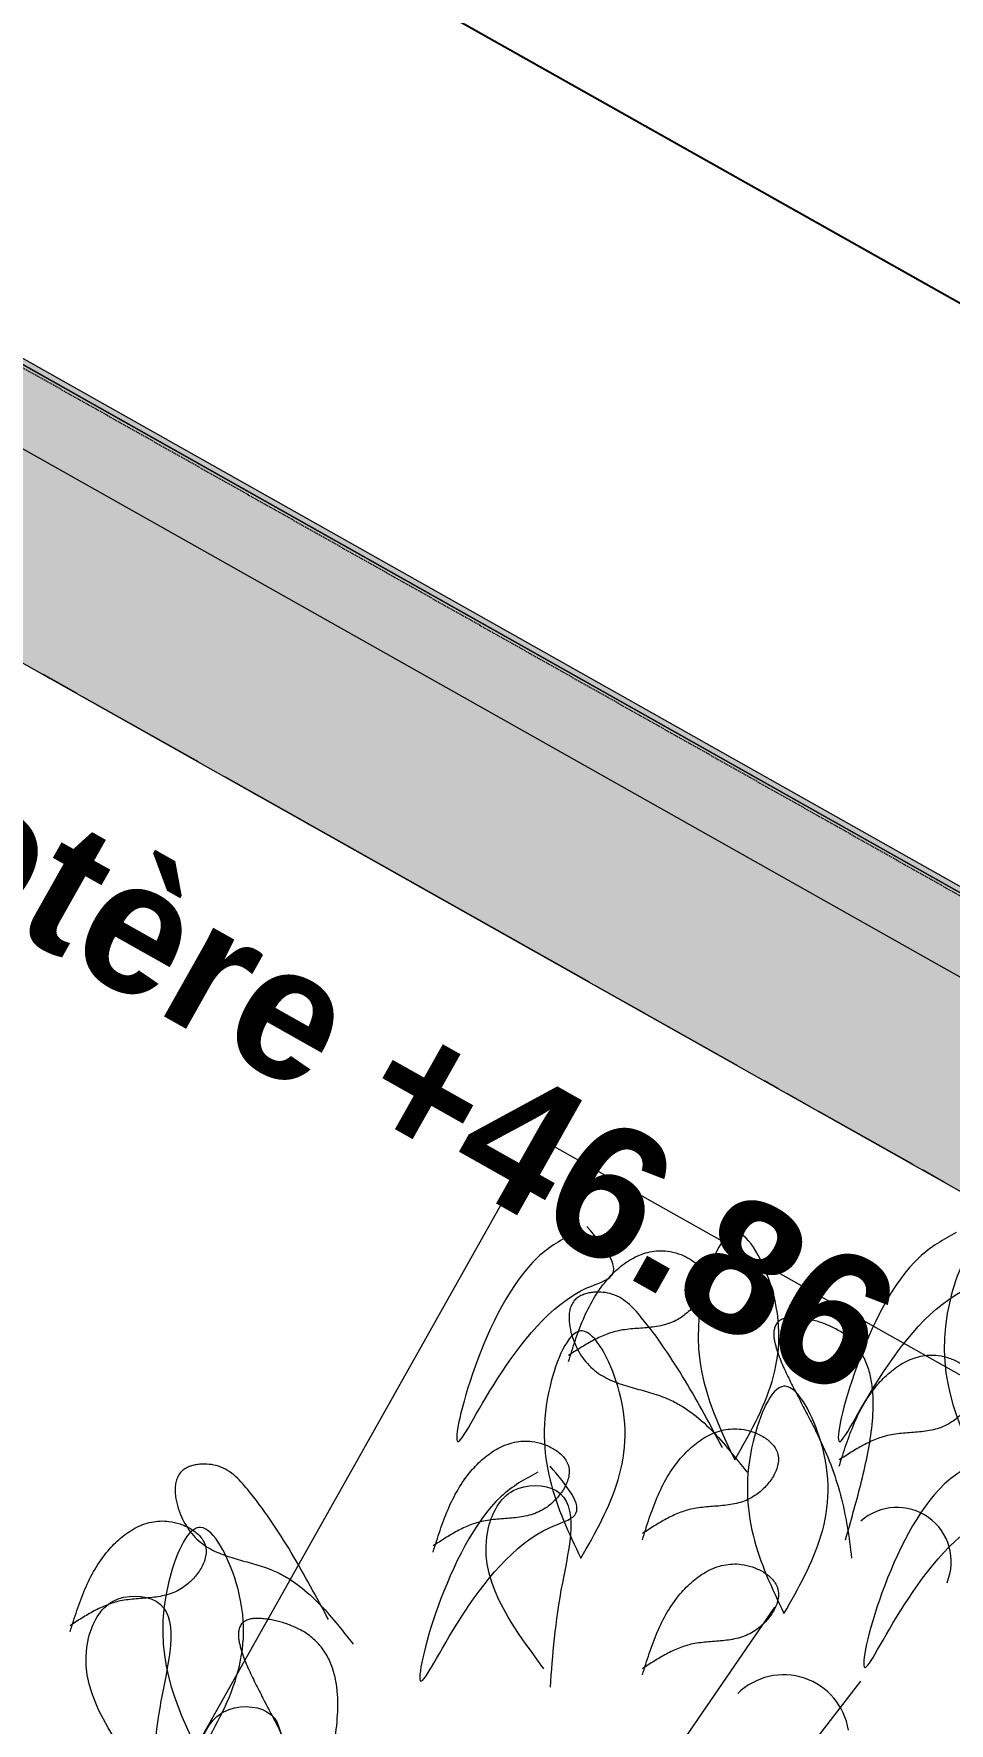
# Model space of a CAD drawing. Header units: millimetres. Extents: x 139864 to 546726, y 40253 to 3921401762.
# Drawn here: x 274969 to 276217, y 92507 to 94809 of the extents above; entities that cross this region are included whole.
import ezdxf

# ---------------------------------------------------------------- set-up
doc = ezdxf.new("R2010")
doc.units = ezdxf.units.MM
doc.linetypes.add('Démoli', pattern=[2.812, 1.875, -0.937])
for name, color, linetype, lineweight in [('AS-24_TRES-FIN', 9, 'Continuous', 9), ('AS-29_DEMOLITION', 5, 'Démoli', 13), ('AS-30_COTE-1', 1, 'Continuous', 5), ('AS-31_TXT-1', 32, 'Continuous', 5), ('AS-41_SANITAIRES', 9, 'Continuous', 9), ('AS-42_VEGETATION', 9, 'Continuous', 9)]:
    doc.layers.add(name, color=color, linetype=linetype, lineweight=lineweight)
doc.styles.add('Arial_B_5', font='arialbd.ttf', dxfattribs={"height": 180})
doc.styles.add('Trebuchet MS_2', font='trebuc.ttf', dxfattribs={"height": 165})
doc.dimstyles.new('Cotes_linéaires', dxfattribs={"dimscale": 304.8, "dimtxt": 170.1069, "dimasz": 0.615157, "dimexe": 0.492126, "dimexo": 0.0625, "dimgap": 0.049213, "dimtad": 1, "dimdec": 0, "dimlfac": 0.1, "dimzin": 0, "dimdsep": 46, "dimtxsty": 'Trebuchet MS_2', "dimblk1": 'OBLIQUE', "dimblk2": 'OBLIQUE', "dimsah": 1, "dimcen": 0.09, "dimdle": 0.246063, "dimazin": 0, "dimtfac": 1, "dimtdec": 4, "dimtix": 1, "dimtmove": 0, "dimatfit": 3, "dimfxl": 0, "dimtvp": 1, "dimtolj": 1, "dimtzin": 0, "dimarcsym": 0})

# ---------------------------------------------------------------- blocks, each defined once
blk = doc.blocks.new('Bamboo_powder_1_ - Bamboo_powder_1_-579570-12_ Niveau 12 -  BAT BUREAUX')
at = {"layer": 'AS-42_VEGETATION', "color": 8}
for p, q in [((-194.8, 197), (23.2, 515.1)), ((-27.1, 197), (140.6, 414.6))]:
    blk.add_line(p, q, dxfattribs=at)
for centre, radius, start, end in [((189.9, 577.3), 73.9, 337.1115, 131.9159), ((35.3, 333.5), 89.6, 9.075, 134.1203)]:
    blk.add_arc(centre, radius, start, end, dxfattribs=at)
for points, knots in [([(-249.3, 1025.6), (-266.5, 1016.2), (-361.5, 964.6), (-465.5, 566.6), (-322.7, 929.1), (-176.3, 967.5), (-210.1, 1007.4), (-232.6, 1033.9)], [0, 0, 0, 0, 68.487845, 378.701334, 688.629593, 731.112627, 815.982069, 815.982069, 815.982069, 815.982069]), ([(-29.5, 1025.6), (-30.1, 1025.6), (-48.5, 1025.7), (-108.4, 878), (-63.9, 784.5), (-31.3, 715.9)], [370.894655, 370.894655, 370.894655, 370.894655, 374.291113, 471.989835, 741.78931, 741.78931, 741.78931, 741.78931]), ([(-31.3, 715.9), (8.3, 785), (62.5, 879.2), (-11.3, 1024.2), (-29.5, 1025.6)], [0, 0, 0, 0, 271.634227, 370.894655, 370.894655, 370.894655, 370.894655]), ([(270.5, 1025.6), (253.4, 1016.2), (158.4, 964.6), (54.4, 566.6), (197.2, 929.1), (343.5, 967.5), (309.8, 1007.4), (287.3, 1033.9)], [0, 0, 0, 0, 68.487845, 378.701334, 688.629593, 731.112627, 815.982069, 815.982069, 815.982069, 815.982069]), ([(-257.7, 849.8), (-254.7, 859.6), (-248.6, 879.2), (-238, 908), (-224.4, 935.6), (-208, 959.1), (-189.6, 977.9), (-169.9, 991.9), (-151, 999.2), (-135, 1001.2), (-121.8, 1000.7), (-107.8, 997.4), (-93.5, 991), (-83, 983.3), (-76.5, 975), (-73.6, 969), (-72.5, 963.6), (-72.1, 957.8), (-73.6, 947.6), (-79.8, 934.4), (-88.8, 923), (-97.3, 915.1), (-104.8, 909.4), (-113.8, 904.4), (-127.5, 899.2), (-145.6, 896.2), (-167.5, 894.9), (-185.2, 893.2), (-198.5, 889.7), (-210.6, 885.5), (-225.1, 878.5), (-241.6, 868.7), (-252.3, 861.7), (-257.7, 858.2)], [0, 0, 0, 0, 0.114208, 0.228417, 0.342625, 0.456833, 0.546121, 0.635408, 0.724695, 0.769339, 0.813983, 0.87156, 0.929136, 0.986713, 1.015502, 1.04429, 1.06037, 1.076449, 1.108609, 1.172927, 1.237245, 1.269405, 1.301564, 1.342298, 1.383031, 1.464499, 1.545966, 1.627434, 1.663149, 1.698864, 1.770294, 1.841724, 1.913154, 1.913154, 1.913154, 1.913154]), ([(305.9, 1008.8), (305.3, 1008.9), (286.9, 1008.9), (227, 861.2), (271.5, 767.8), (304.1, 699.2)], [370.894655, 370.894655, 370.894655, 370.894655, 374.291112, 471.989834, 741.78931, 741.78931, 741.78931, 741.78931]), ([(-48.1, 732.7), (-64.5, 763.4), (-97.5, 825), (-138.9, 887), (-167.3, 920.6), (-177, 930.1), (-188.2, 937.9), (-200.8, 942.9), (-211.7, 944.6), (-220.4, 944.7), (-226.8, 944.1), (-233.2, 942.8), (-239.4, 940.6), (-245.2, 937.4), (-250.3, 932.9), (-254.1, 926.8), (-256.4, 919.5), (-257.2, 912.1), (-256.9, 902.2), (-254.7, 890), (-250.2, 876.2), (-244.1, 863.6), (-236.7, 852.2), (-227.6, 842), (-214, 831.1), (-195, 821.7), (-171.2, 814.4), (-147.2, 808), (-125.4, 801), (-106.8, 791.7), (-85.8, 777.9), (-62.4, 757), (-37.7, 728.7), (-22.3, 709), (-14.5, 699.2)], [0, 0, 0, 0, 0.389406, 0.778812, 0.829321, 0.879831, 0.93034, 0.98085, 1.028865, 1.052873, 1.076881, 1.100889, 1.124897, 1.148904, 1.172912, 1.200489, 1.228066, 1.255643, 1.28322, 1.338374, 1.393528, 1.444017, 1.494505, 1.544994, 1.595482, 1.68786, 1.780238, 1.872615, 1.964993, 2.034763, 2.104532, 2.244072, 2.383611, 2.52315, 2.52315, 2.52315, 2.52315]), ([(119.6, 607.1), (126.8, 632.1), (137.6, 669.7), (149.5, 720.4), (156, 758.9), (158.2, 791.5), (156.3, 817.5), (152.5, 836.7), (145.6, 855.1), (135.1, 871.7), (121.1, 885.6), (107.8, 894), (97.1, 899), (89.8, 901.9), (82.3, 904.4), (74.7, 906.5), (67, 908.1), (60.5, 909.1), (55.3, 909.7), (51.3, 910), (47.4, 910.1), (42.8, 910), (37.7, 909.2), (33, 907.5), (29.5, 905.4), (27.3, 903.6), (25.4, 901.4), (24, 898.8), (23, 896.1), (22.4, 893.1), (22, 890.2), (21.9, 886.2), (22.3, 881.4), (23.4, 875.7), (24.9, 870.1), (27.1, 862.7), (30.4, 853.6), (34.9, 842.9), (41.4, 828.8), (50.1, 811.5), (60.8, 790.9), (71.6, 770.3), (85.2, 743.6), (100.2, 709.8), (113.6, 668.2), (122.5, 625.4), (126.2, 596.5), (128, 582)], [0, 0, 0, 0, 0.290418, 0.435628, 0.580837, 0.726046, 0.798651, 0.871255, 0.94386, 1.016464, 1.089069, 1.161674, 1.190957, 1.22024, 1.249524, 1.278807, 1.308091, 1.337374, 1.352016, 1.366658, 1.3813, 1.395941, 1.417523, 1.439104, 1.449895, 1.460686, 1.471477, 1.482267, 1.493058, 1.503849, 1.51464, 1.52543, 1.547012, 1.568593, 1.590175, 1.611756, 1.654919, 1.698082, 1.741245, 1.827571, 1.913898, 2.000224, 2.08655, 2.248995, 2.411441, 2.573886, 2.736332, 2.736332, 2.736332, 2.736332]), ([(-239.1, 891.7), (-239.7, 891.7), (-258.1, 891.8), (-318, 744.1), (-273.6, 650.6), (-240.9, 582)], [370.894655, 370.894655, 370.894655, 370.894655, 374.291112, 471.989834, 741.78931, 741.78931, 741.78931, 741.78931]), ([(-240.9, 582), (-201.3, 651.1), (-147.2, 745.3), (-221, 890.3), (-239.1, 891.7)], [0, 0, 0, 0, 271.634227, 370.894655, 370.894655, 370.894655, 370.894655]), ([(111.2, 707.6), (114.3, 717.3), (120.4, 736.9), (131, 765.7), (144.5, 793.4), (160.9, 816.8), (179.4, 835.6), (199.1, 849.6), (217.9, 856.9), (233.9, 859), (247.2, 858.4), (261.2, 855.1), (275.4, 848.7), (285.9, 841), (292.4, 832.8), (295.3, 826.7), (296.5, 821.4), (296.8, 815.5), (295.4, 805.3), (289.1, 792.1), (280.1, 780.7), (271.7, 772.8), (264.1, 767.1), (255.2, 762.1), (241.4, 756.9), (223.3, 753.9), (201.5, 752.7), (183.7, 750.9), (170.4, 747.5), (158.3, 743.2), (143.8, 736.2), (127.3, 726.4), (116.6, 719.4), (111.2, 715.9)], [0, 0, 0, 0, 0.114208, 0.228417, 0.342625, 0.456833, 0.546121, 0.635408, 0.724695, 0.769339, 0.813983, 0.87156, 0.929136, 0.986713, 1.015502, 1.04429, 1.06037, 1.076449, 1.108609, 1.172927, 1.237245, 1.269405, 1.301564, 1.342298, 1.383031, 1.464499, 1.545966, 1.627434, 1.663149, 1.698864, 1.770294, 1.841724, 1.913154, 1.913154, 1.913154, 1.913154]), ([(37.6, 816.3), (37, 816.4), (18.6, 816.5), (-41.3, 668.8), (3.1, 575.3), (35.8, 506.7)], [370.894655, 370.894655, 370.894655, 370.894655, 374.291113, 471.989835, 741.78931, 741.78931, 741.78931, 741.78931]), ([(35.8, 506.7), (75.4, 575.7), (129.5, 670), (55.7, 815), (37.6, 816.3)], [0, 0, 0, 0, 271.634227, 370.894655, 370.894655, 370.894655, 370.894655]), ([(-442.2, 590.4), (-439.1, 600.2), (-433, 619.7), (-422.4, 648.6), (-408.9, 676.2), (-392.5, 699.6), (-374, 718.4), (-354.3, 732.4), (-335.5, 739.8), (-319.5, 741.8), (-306.3, 741.2), (-292.2, 737.9), (-278, 731.6), (-267.5, 723.8), (-261, 715.6), (-258.1, 709.5), (-256.9, 704.2), (-256.6, 698.4), (-258.1, 688.1), (-264.3, 674.9), (-273.3, 663.6), (-281.8, 655.6), (-289.3, 649.9), (-298.2, 644.9), (-312, 639.8), (-330.1, 636.8), (-351.9, 635.5), (-369.7, 633.7), (-383, 630.3), (-395.1, 626), (-409.6, 619.1), (-426.1, 609.3), (-436.8, 602.3), (-442.2, 598.8)], [0, 0, 0, 0, 0.114208, 0.228417, 0.342625, 0.456833, 0.546121, 0.635408, 0.724695, 0.769339, 0.813983, 0.87156, 0.929136, 0.986713, 1.015502, 1.04429, 1.06037, 1.076449, 1.108609, 1.172927, 1.237245, 1.269405, 1.301564, 1.342298, 1.383031, 1.464499, 1.545966, 1.627434, 1.663149, 1.698864, 1.770294, 1.841724, 1.913154, 1.913154, 1.913154, 1.913154]), ([(-157.1, 607.1), (-154, 616.9), (-148, 636.4), (-137.3, 665.3), (-123.8, 692.9), (-107.4, 716.4), (-89, 735.2), (-69.2, 749.2), (-50.4, 756.5), (-34.4, 758.5), (-21.2, 758), (-7.1, 754.7), (7.1, 748.3), (17.6, 740.6), (24.1, 732.3), (27, 726.3), (28.2, 720.9), (28.5, 715.1), (27, 704.9), (20.8, 691.7), (11.8, 680.3), (3.3, 672.4), (-4.2, 666.7), (-13.1, 661.7), (-26.9, 656.5), (-45, 653.5), (-66.8, 652.2), (-84.6, 650.4), (-97.9, 647), (-110, 642.8), (-124.5, 635.8), (-141, 626), (-151.7, 619), (-157.1, 615.5)], [0, 0, 0, 0, 0.114208, 0.228417, 0.342625, 0.456833, 0.546121, 0.635408, 0.724695, 0.769339, 0.813983, 0.87156, 0.929136, 0.986713, 1.015502, 1.04429, 1.06037, 1.076449, 1.108609, 1.172927, 1.237245, 1.269405, 1.301564, 1.342298, 1.383031, 1.464499, 1.545966, 1.627434, 1.663149, 1.698864, 1.770294, 1.841724, 1.913154, 1.913154, 1.913154, 1.913154]), ([(304.2, 716), (287.1, 706.7), (192.7, 655.4), (89.3, 259.8), (231.3, 620.1), (376.7, 658.3), (343.2, 697.9), (320.9, 724.3)], [0, 0, 0, 0, 68.487845, 378.701333, 688.629593, 731.112626, 815.982069, 815.982069, 815.982069, 815.982069]), ([(-584.7, 498.3), (-601.2, 529.1), (-634.1, 590.7), (-675.5, 652.7), (-703.9, 686.3), (-713.7, 695.8), (-724.9, 703.6), (-737.4, 708.6), (-748.4, 710.2), (-757, 710.3), (-763.5, 709.8), (-769.8, 708.4), (-776.1, 706.3), (-781.8, 703.1), (-786.9, 698.6), (-790.7, 692.4), (-793, 685.2), (-793.8, 677.8), (-793.6, 667.9), (-791.4, 655.6), (-786.8, 641.9), (-780.8, 629.2), (-773.3, 617.9), (-764.2, 607.7), (-750.7, 596.7), (-731.6, 587.4), (-707.8, 580), (-683.8, 573.7), (-662.1, 566.6), (-643.4, 557.3), (-622.5, 543.6), (-599.1, 522.6), (-574.3, 494.4), (-558.9, 474.7), (-551.2, 464.8)], [0, 0, 0, 0, 0.389406, 0.778812, 0.829321, 0.879831, 0.93034, 0.98085, 1.028865, 1.052873, 1.076881, 1.100889, 1.124897, 1.148904, 1.172912, 1.200489, 1.228066, 1.255643, 1.28322, 1.338374, 1.393528, 1.444017, 1.494505, 1.544994, 1.595482, 1.68786, 1.780238, 1.872615, 1.964993, 2.034763, 2.104532, 2.244072, 2.383611, 2.52315, 2.52315, 2.52315, 2.52315]), ([(-299.6, 699.2), (-316.8, 689.8), (-411.8, 638.2), (-515.8, 240.2), (-373, 602.7), (-226.6, 641.1), (-260.4, 681), (-282.9, 707.6)], [0, 0, 0, 0, 68.487845, 378.701333, 688.629593, 731.112627, 815.982069, 815.982069, 815.982069, 815.982069]), ([(-291.2, 431.4), (-337.4, 493.5), (-396.9, 573.7), (-341.6, 684.2), (-234.9, 681.8), (-273.9, 531.4), (-279.8, 449.7), (-282.9, 406.3)], [0, 0, 0, 0, 234.323456, 302.761392, 369.283026, 511.876369, 674.239163, 674.239163, 674.239163, 674.239163]), ([(-936.9, 481.6), (-933.8, 491.4), (-927.8, 510.9), (-917.1, 539.8), (-903.6, 567.4), (-887.2, 590.8), (-868.8, 609.6), (-849.1, 623.6), (-830.2, 631), (-814.2, 633), (-801, 632.4), (-786.9, 629.1), (-772.7, 622.8), (-762.2, 615), (-755.7, 606.8), (-752.8, 600.7), (-751.6, 595.4), (-751.3, 589.6), (-752.8, 579.3), (-759, 566.1), (-768, 554.8), (-776.5, 546.8), (-784, 541.1), (-792.9, 536.1), (-806.7, 531), (-824.8, 528), (-846.6, 526.7), (-864.4, 524.9), (-877.7, 521.5), (-889.8, 517.2), (-904.3, 510.3), (-920.8, 500.5), (-931.5, 493.5), (-936.9, 490)], [0, 0, 0, 0, 0.114208, 0.228417, 0.342625, 0.456833, 0.546121, 0.635408, 0.724695, 0.769339, 0.813983, 0.87156, 0.929136, 0.986713, 1.015502, 1.04429, 1.06037, 1.076449, 1.108609, 1.172927, 1.237245, 1.269405, 1.301564, 1.342298, 1.383031, 1.464499, 1.545966, 1.627434, 1.663149, 1.698864, 1.770294, 1.841724, 1.913154, 1.913154, 1.913154, 1.913154]), ([(-759, 623.9), (-759.6, 623.9), (-778, 624), (-837.9, 476.3), (-793.4, 382.8), (-760.8, 314.2)], [370.894655, 370.894655, 370.894655, 370.894655, 374.291112, 471.989834, 741.78931, 741.78931, 741.78931, 741.78931]), ([(-760.8, 314.2), (-721.2, 383.2), (-667, 477.5), (-740.8, 622.5), (-759, 623.9)], [0, 0, 0, 0, 271.634227, 370.894655, 370.894655, 370.894655, 370.894655]), ([(-157.1, 423), (-154, 432.8), (-148, 452.3), (-137.3, 481.2), (-123.8, 508.8), (-107.4, 532.2), (-89, 551.1), (-69.2, 565), (-50.4, 572.4), (-34.4, 574.4), (-21.2, 573.9), (-7.1, 570.5), (7.1, 564.2), (17.6, 556.5), (24.1, 548.2), (27, 542.2), (28.2, 536.8), (28.5, 531), (27, 520.7), (20.8, 507.5), (11.8, 496.2), (3.3, 488.2), (-4.2, 482.5), (-13.1, 477.6), (-26.9, 472.4), (-45, 469.4), (-66.8, 468.1), (-84.6, 466.3), (-97.9, 462.9), (-110, 458.6), (-124.5, 451.7), (-141, 441.9), (-151.7, 434.9), (-157.1, 431.4)], [0, 0, 0, 0, 0.114208, 0.228417, 0.342625, 0.456833, 0.546121, 0.635408, 0.724695, 0.769339, 0.813983, 0.87156, 0.929136, 0.986713, 1.015502, 1.04429, 1.06037, 1.076449, 1.108609, 1.172927, 1.237245, 1.269405, 1.301564, 1.342298, 1.383031, 1.464499, 1.545966, 1.627434, 1.663149, 1.698864, 1.770294, 1.841724, 1.913154, 1.913154, 1.913154, 1.913154]), ([(-836.3, 280.7), (-882.4, 342.8), (-941.9, 423.1), (-886.6, 533.5), (-779.9, 531.2), (-818.9, 380.7), (-824.8, 299.1), (-827.9, 255.6)], [0, 0, 0, 0, 234.323456, 302.761392, 369.283025, 511.876369, 674.239163, 674.239163, 674.239163, 674.239163]), ([(-609.9, 197), (-602.7, 222.1), (-591.9, 259.6), (-580, 310.3), (-573.5, 348.8), (-571.3, 381.4), (-573.2, 407.4), (-577, 426.6), (-583.8, 445), (-594.4, 461.7), (-608.4, 475.5), (-621.7, 483.9), (-632.3, 488.9), (-639.7, 491.8), (-647.2, 494.3), (-654.8, 496.4), (-662.5, 498), (-669, 499), (-674.2, 499.6), (-678.1, 499.9), (-682.1, 500), (-686.7, 499.9), (-691.8, 499.1), (-696.5, 497.4), (-699.9, 495.3), (-702.2, 493.5), (-704.1, 491.3), (-705.5, 488.7), (-706.5, 486), (-707.1, 483.1), (-707.4, 480.1), (-707.6, 476.2), (-707.1, 471.3), (-706.1, 465.6), (-704.6, 460), (-702.4, 452.6), (-699.1, 443.5), (-694.6, 432.8), (-688.1, 418.7), (-679.4, 401.4), (-668.7, 380.8), (-657.9, 360.3), (-644.3, 333.5), (-629.3, 299.7), (-615.9, 258.1), (-607, 215.3), (-603.3, 186.4), (-601.5, 171.9)], [0, 0, 0, 0, 0.290418, 0.435628, 0.580837, 0.726046, 0.798651, 0.871255, 0.94386, 1.016464, 1.089069, 1.161674, 1.190957, 1.22024, 1.249524, 1.278807, 1.308091, 1.337374, 1.352016, 1.366658, 1.3813, 1.395941, 1.417523, 1.439104, 1.449895, 1.460686, 1.471477, 1.482267, 1.493058, 1.503849, 1.51464, 1.52543, 1.547012, 1.568593, 1.590175, 1.611756, 1.654919, 1.698082, 1.741245, 1.827571, 1.913898, 2.000224, 2.08655, 2.248995, 2.411441, 2.573886, 2.736332, 2.736332, 2.736332, 2.736332]), ([(-685.3, 130.1), (-731.4, 192.2), (-791, 272.4), (-735.7, 382.9), (-629, 380.5), (-668, 230.1), (-673.8, 148.4), (-677, 105)], [0, 0, 0, 0, 234.323456, 302.761391, 369.283025, 511.876369, 674.239163, 674.239163, 674.239163, 674.239163])]:
    blk.add_open_spline(points, degree=3, knots=knots, dxfattribs=at)
blk = doc.blocks.new('Appareils sanitaires 11 - Appareils sanitaires 1-9524855-12_ Niveau 12 -  BAT BUREAUX')
at = {"layer": 'AS-41_SANITAIRES'}
for p, q in [((531505.8, 91704), (530105.8, 91704)), ((531505.8, 90304), (531505.8, 91704))]:
    blk.add_line(p, q, dxfattribs=at)
blk = doc.blocks.new('corniche2 - corniche-9525258-12_ Niveau 12 -  BAT BUREAUX')
at = {"layer": 'AS-41_SANITAIRES'}
for points in [[(532644.4, 92851.9), (532647.9, 92858.2), (522702.2, 98461.2), (522709.4, 98448.8), (532436.8, 92968.9)], [(532472.5, 92546.9), (532492.7, 92582.6), (532492.7, 92765), (532570.7, 92721.1), (532644.4, 92851.9), (522709.4, 98448.8), (523060.3, 97849.3), (529308.1, 94329.6), (529323.6, 94366.1), (529497.9, 94268), (529478.5, 94233.6), (532436.8, 92567)]]:
    blk.add_hatch(color=256, dxfattribs=at).paths.add_polyline_path(points, flags=0)
h = blk.add_hatch(color=256, dxfattribs=at)
h.paths.add_polyline_path([(532456.8, 92551.1), (532470.9, 92544), (532472.5, 92546.9), (529478.5, 94233.6), (529476.5, 94230.1), (529549.3, 94188.9), (532454.2, 92552.6)], flags=0)
h.paths.add_polyline_path([(524787.2, 96876.4), (524787.2, 96876.4), (524774.7, 96881.3)], flags=0)
h.paths.add_polyline_path([(529306.5, 94325.8), (529308.1, 94329.6), (523059.5, 97849.7), (523063.7, 97842.6), (525394.3, 96529.7), (525486.3, 96477.8), (529306.1, 94326)], flags=0)
for p, q in [((532647.9, 92858.2), (522702.2, 98461.2)), ((532644.4, 92851.9), (522709.4, 98448.8)), ((529476.4, 94229.9), (532470.4, 92543.2)), ((529999.4, 93935.4), (530008.5, 93930.2)), ((530045.3, 93909.5), (529999.4, 93935.4)), ((530054.5, 93904.3), (530082, 93888.8)), ((530210.6, 93816.3), (530054.5, 93904.3)), ((530137.1, 93857.7), (530155.5, 93847.4)), ((530743.4, 93516.2), (530247.4, 93795.6)), ((530284.1, 93774.9), (530320.9, 93754.2)), ((530357.6, 93733.5), (530394.4, 93712.8)), ((530431.1, 93692.1), (530467.9, 93671.4)), ((530504.6, 93650.7), (530541.3, 93630)), ((530578.1, 93609.3), (530614.8, 93588.6)), ((530651.6, 93567.9), (530688.3, 93547.2)), ((530706.7, 93536.9), (530725.1, 93526.5)), ((530752.6, 93511), (530816.9, 93474.8)), ((530945.5, 93402.3), (530752.6, 93511)), ((530872.1, 93443.7), (530890.4, 93433.4)), ((531000.7, 93371.3), (530982.3, 93381.6)), ((531013.5, 93364), (531043.8, 93347)), ((531043.8, 93347), (531013.5, 93364)), ((531184.4, 93267.8), (531055.8, 93340.2)), ((531197.5, 93260.4), (531227.8, 93243.3)), ((531227.8, 93243.3), (531197.5, 93260.4))]:
    blk.add_line(p, q, dxfattribs=at)
blk = doc.blocks.new('_Oblique')
at = {"color": 0, "linetype": 'ByBlock', "lineweight": -2}
blk.add_line((-0.5, -0.5), (0.5, 0.5), dxfattribs=at)
blk = doc.blocks.new('DIMBLOCK19-12_ Niveau 12 -  BAT BUREAUX')
at = {"layer": 'AS-30_COTE-1', "color": 0, "lineweight": -2, "transparency": 16777216}
for p, q in [((268016.9, 99005.1), (268118, 99184.6)), ((267979, 99090.7), (280384.7, 92101.9)), ((280291.9, 92090), (280392.9, 92269.4))]:
    blk.add_line(p, q, dxfattribs=at)
at = {"layer": 'Defpoints', "color": 0, "transparency": 16777216}
for p in [(268007.6, 98988.5), (280319.3, 92138.8), (280282.5, 92073.4)]:
    blk.add_point(p, dxfattribs=at)
at = {"layer": 'AS-30_COTE-1', "color": 0, "lineweight": -2, "transparency": 16777216, "xscale": 187.5, "yscale": 187.5, "zscale": 187.5}
for p, rotation in [((268044.4, 99053.9), 150.6051502308963), ((280319.3, 92138.8), 330.6051502308963)]:
    blk.add_blockref('_Oblique', p, dxfattribs=dict(at, rotation=rotation))
at = {"layer": 'AS-30_COTE-1', "color": 0, "transparency": 16777216, "insert": (274230.5, 95682.8), "char_height": 165, "width": 581.247, "attachment_point": 5, "rotation": 330.6052, "style": 'Trebuchet MS_2'}
blk.add_mtext('\\A1;1409', dxfattribs=at)
blk = doc.blocks.new('DIMBLOCK23-12_ Niveau 12 -  BAT BUREAUX')
at = {"layer": 'AS-30_COTE-1', "color": 0, "lineweight": -2, "transparency": 16777216}
for p, q in [((268217, 99362.7), (268317.9, 99542.3)), ((268179.1, 99448.3), (308413.3, 76840.3)), ((308320.5, 76828.2), (308421.4, 77007.8))]:
    blk.add_line(p, q, dxfattribs=at)
at = {"layer": 'Defpoints', "color": 0, "transparency": 16777216}
for p in [(268207.7, 99346.1), (308347.9, 76877), (308311.2, 76811.6)]:
    blk.add_point(p, dxfattribs=at)
at = {"layer": 'AS-30_COTE-1', "color": 0, "lineweight": -2, "transparency": 16777216, "xscale": 187.5, "yscale": 187.5, "zscale": 187.5}
for p, rotation in [((268244.5, 99411.5), 150.6679493154123), ((308347.9, 76877), 330.6679493154123)]:
    blk.add_blockref('_Oblique', p, dxfattribs=dict(at, rotation=rotation))
at = {"layer": 'AS-30_COTE-1', "color": 0, "transparency": 16777216, "insert": (288344.8, 88230.8), "char_height": 165, "width": 581.247, "attachment_point": 5, "rotation": 330.6679, "style": 'Trebuchet MS_2'}
blk.add_mtext('\\A1;4600', dxfattribs=at)

msp = doc.modelspace()

# ---------------------------------------------------------------- linework, layer by layer
at = {"layer": 'AS-24_TRES-FIN'}
for p, q in [((279975.76641, 91528.90644), (267700.81053, 98444.03499)), ((267800.81053, 98272.85567), (277480.19236, 92819.95056))]:
    msp.add_line(p, q, dxfattribs=at)
at = {"layer": 'AS-29_DEMOLITION'}
msp.add_line((279990.35654, 91516.28064), (267716.19257, 98430.96306), dxfattribs=at)

# ---------------------------------------------------------------- block references
at = {"layer": 'AS-41_SANITAIRES'}
msp.add_blockref('corniche2 - corniche-9525258-12_ Niveau 12 -  BAT BUREAUX', (-255016.84136, 0), dxfattribs=at)
at = {"layer": 'AS-41_SANITAIRES', "rotation": 60.63671974313305}
msp.add_blockref('Appareils sanitaires 11 - Appareils sanitaires 1-9524855-12_ Niveau 12 -  BAT BUREAUX', (94958.51294, -414884.96135), dxfattribs=at)
at = {"layer": 'AS-42_VEGETATION', "color": 8}
msp.add_blockref('Bamboo_powder_1_ - Bamboo_powder_1_-579570-12_ Niveau 12 -  BAT BUREAUX', (275955.81052, 92149.37164), dxfattribs=at)

# ---------------------------------------------------------------- texts
at = {"layer": 'AS-31_TXT-1', "color": 7, "insert": (274526.12548, 94025.93174), "char_height": 180, "width": 2266.7714062, "attachment_point": 1, "rotation": 330.60515023, "style": 'Arial_B_5'}
msp.add_mtext('Acrotère +46.86', dxfattribs=at)

# ---------------------------------------------------------------- dimensions: what is measured, and where the dimension line sits
at = {"layer": 'AS-30_COTE-1'}
for base, p1, p2, angle, override, picture, middle in [((308347.89176, 76877.01826), (268207.7127, 99346.14124), (308311.15149, 76811.6336), 330.66794932, {"dimpost": '<>', "dimfxl": 46000.976485}, 'DIMBLOCK23-12_ Niveau 12 -  BAT BUREAUX', (288344.77837, 88230.77355)), ((280319.3237, 92138.75056), (268007.5559, 98988.53477), (280282.51179, 92073.40622), 330.60515023, {"dimpost": '<>', "dimfxl": 14088.773722}, 'DIMBLOCK19-12_ Niveau 12 -  BAT BUREAUX', (274230.54655, 95682.76299))]:
    dim = msp.add_linear_dim(base=base, p1=p1, p2=p2, angle=angle, dimstyle='Cotes_linéaires', override=override, dxfattribs=at)
    dim.commit()
    dim.dimension.update_dxf_attribs({"geometry": picture, "text_midpoint": middle})

doc.saveas('drawing.dxf')
